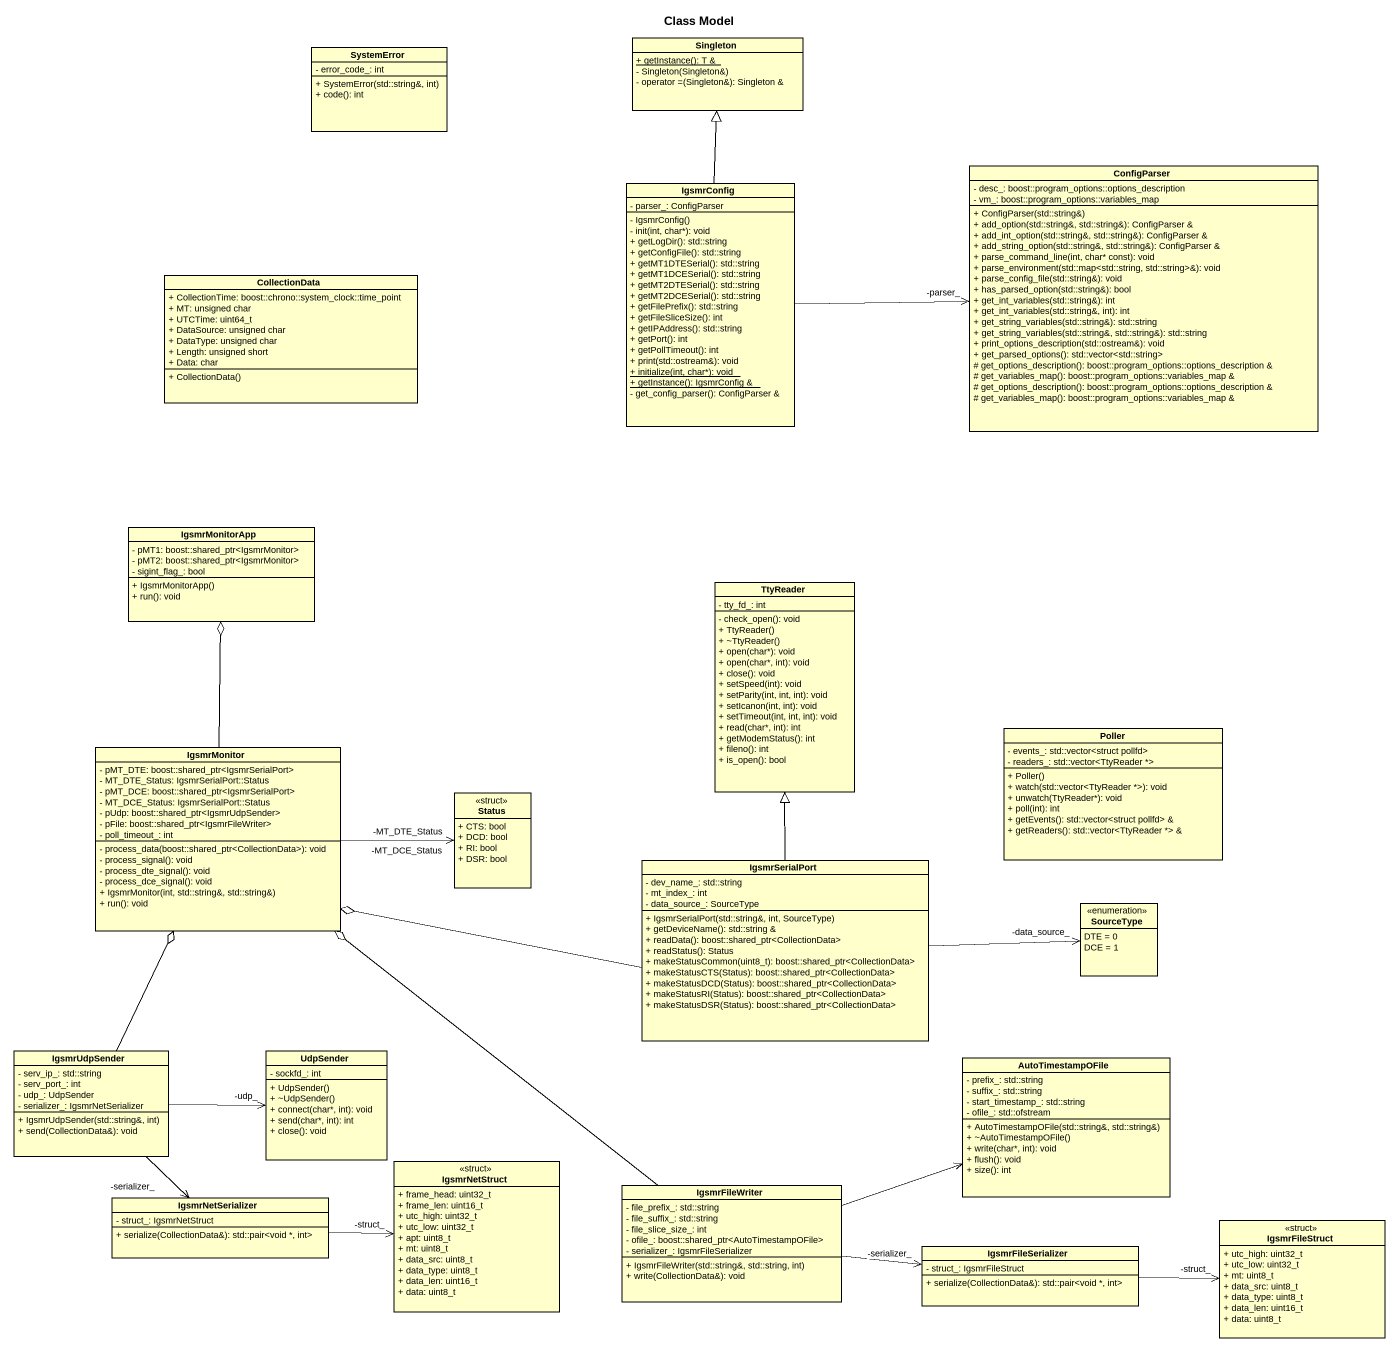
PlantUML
@startuml
title Class Model
hide circle
hide empty members
skinparam classAttributeIconSize 0
class Singleton {
  {static} + getInstance(): T &
  - Singleton(Singleton&)
  - operator =(Singleton&): Singleton &
}
class SystemError {
  - error_code_: int
  + SystemError(std::string&, int)
  + code(): int
}
class IgsmrConfig {
  - parser_: ConfigParser
  - IgsmrConfig()
  - init(int, char*): void
  + getLogDir(): std::string
  + getConfigFile(): std::string
  + getMT1DTESerial(): std::string
  + getMT1DCESerial(): std::string
  + getMT2DTESerial(): std::string
  + getMT2DCESerial(): std::string
  + getFilePrefix(): std::string
  + getFileSliceSize(): int
  + getIPAddress(): std::string
  + getPort(): int
  + getPollTimeout(): int
  + print(std::ostream&): void
  {static} + initialize(int, char*): void
  {static} + getInstance(): IgsmrConfig &
  - get_config_parser(): ConfigParser &
}
class ConfigParser {
  - desc_: boost::program_options::options_description
  - vm_: boost::program_options::variables_map
  + ConfigParser(std::string&)
  + add_option(std::string&, std::string&): ConfigParser &
  + add_int_option(std::string&, std::string&): ConfigParser &
  + add_string_option(std::string&, std::string&): ConfigParser &
  + parse_command_line(int, char* const): void
  + parse_environment(std::map<std::string, std::string>&): void
  + parse_config_file(std::string&): void
  + has_parsed_option(std::string&): bool
  + get_int_variables(std::string&): int
  + get_int_variables(std::string&, int): int
  + get_string_variables(std::string&): std::string
  + get_string_variables(std::string&, std::string&): std::string
  + print_options_description(std::ostream&): void
  + get_parsed_options(): std::vector<std::string>
  # get_options_description(): boost::program_options::options_description &
  # get_variables_map(): boost::program_options::variables_map &
  # get_options_description(): boost::program_options::options_description &
  # get_variables_map(): boost::program_options::variables_map &
}
class CollectionData {
  + CollectionTime: boost::chrono::system_clock::time_point
  + MT: unsigned char
  + UTCTime: uint64_t
  + DataSource: unsigned char
  + DataType: unsigned char
  + Length: unsigned short
  + Data: char
  + CollectionData()
}
class IgsmrMonitorApp {
  - pMT1: boost::shared_ptr<IgsmrMonitor>
  - pMT2: boost::shared_ptr<IgsmrMonitor>
  - sigint_flag_: bool
  + IgsmrMonitorApp()
  + run(): void
}
class TtyReader {
  - tty_fd_: int
  - check_open(): void
  + TtyReader()
  + ~TtyReader()
  + open(char*): void
  + open(char*, int): void
  + close(): void
  + setSpeed(int): void
  + setParity(int, int, int): void
  + setIcanon(int, int): void
  + setTimeout(int, int, int): void
  + read(char*, int): int
  + getModemStatus(): int
  + fileno(): int
  + is_open(): bool
}
class Poller {
  - events_: std::vector<struct pollfd>
  - readers_: std::vector<TtyReader *>
  + Poller()
  + watch(std::vector<TtyReader *>): void
  + unwatch(TtyReader*): void
  + poll(int): int
  + getEvents(): std::vector<struct pollfd> &
  + getReaders(): std::vector<TtyReader *> &
}
class IgsmrMonitor {
  - pMT_DTE: boost::shared_ptr<IgsmrSerialPort>
  - MT_DTE_Status: IgsmrSerialPort::Status
  - pMT_DCE: boost::shared_ptr<IgsmrSerialPort>
  - MT_DCE_Status: IgsmrSerialPort::Status
  - pUdp: boost::shared_ptr<IgsmrUdpSender>
  - pFile: boost::shared_ptr<IgsmrFileWriter>
  - poll_timeout_: int
  - process_data(boost::shared_ptr<CollectionData>): void
  - process_signal(): void
  - process_dte_signal(): void
  - process_dce_signal(): void
  + IgsmrMonitor(int, std::string&, std::string&)
  + run(): void
}
class Status <<struct>> {
  + CTS: bool
  + DCD: bool
  + RI: bool
  + DSR: bool
}
class IgsmrSerialPort {
  - dev_name_: std::string
  - mt_index_: int
  - data_source_: SourceType
  + IgsmrSerialPort(std::string&, int, SourceType)
  + getDeviceName(): std::string &
  + readData(): boost::shared_ptr<CollectionData>
  + readStatus(): Status
  + makeStatusCommon(uint8_t): boost::shared_ptr<CollectionData>
  + makeStatusCTS(Status): boost::shared_ptr<CollectionData>
  + makeStatusDCD(Status): boost::shared_ptr<CollectionData>
  + makeStatusRI(Status): boost::shared_ptr<CollectionData>
  + makeStatusDSR(Status): boost::shared_ptr<CollectionData>
}
enum SourceType {
  DTE = 0
  DCE = 1
}
class IgsmrUdpSender {
  - serv_ip_: std::string
  - serv_port_: int
  - udp_: UdpSender
  - serializer_: IgsmrNetSerializer
  + IgsmrUdpSender(std::string&, int)
  + send(CollectionData&): void
}
class UdpSender {
  - sockfd_: int
  + UdpSender()
  + ~UdpSender()
  + connect(char*, int): void
  + send(char*, int): int
  + close(): void
}
class AutoTimestampOFile {
  - prefix_: std::string
  - suffix_: std::string
  - start_timestamp_: std::string
  - ofile_: std::ofstream
  + AutoTimestampOFile(std::string&, std::string&)
  + ~AutoTimestampOFile()
  + write(char*, int): void
  + flush(): void
  + size(): int
}
class IgsmrNetStruct <<struct>> {
  + frame_head: uint32_t
  + frame_len: uint16_t
  + utc_high: uint32_t
  + utc_low: uint32_t
  + apt: uint8_t
  + mt: uint8_t
  + data_src: uint8_t
  + data_type: uint8_t
  + data_len: uint16_t
  + data: uint8_t
}
class IgsmrNetSerializer {
  - struct_: IgsmrNetStruct
  + serialize(CollectionData&): std::pair<void *, int>
}
class IgsmrFileWriter {
  - file_prefix_: std::string
  - file_suffix_: std::string
  - file_slice_size_: int
  - ofile_: boost::shared_ptr<AutoTimestampOFile>
  - serializer_: IgsmrFileSerializer
  + IgsmrFileWriter(std::string&, std::string, int)
  + write(CollectionData&): void
}
class IgsmrFileStruct <<struct>> {
  + utc_high: uint32_t
  + utc_low: uint32_t
  + mt: uint8_t
  + data_src: uint8_t
  + data_type: uint8_t
  + data_len: uint16_t
  + data: uint8_t
}
class IgsmrFileSerializer {
  - struct_: IgsmrFileStruct
  + serialize(CollectionData&): std::pair<void *, int>
}
IgsmrConfig -up-|> Singleton
IgsmrConfig -right-> "-parser_" ConfigParser
IgsmrMonitor -up-o IgsmrMonitorApp
IgsmrMonitor -right-> "-MT_DTE_Status" Status
IgsmrMonitor -right-> "-MT_DCE_Status" Status
IgsmrSerialPort -up-|> TtyReader
IgsmrSerialPort -left-o IgsmrMonitor
IgsmrSerialPort -right-> "-data_source_" SourceType
IgsmrUdpSender -up-o IgsmrMonitor
IgsmrUdpSender -right-> "-udp_" UdpSender
IgsmrUdpSender --> "-serializer_" IgsmrNetSerializer
IgsmrNetSerializer -right-> "-struct_" IgsmrNetStruct
IgsmrFileWriter -up-o IgsmrMonitor
IgsmrFileWriter -right-> AutoTimestampOFile
IgsmrFileWriter -right-> "-serializer_" IgsmrFileSerializer
IgsmrFileSerializer -right-> "-struct_" IgsmrFileStruct
@enduml
